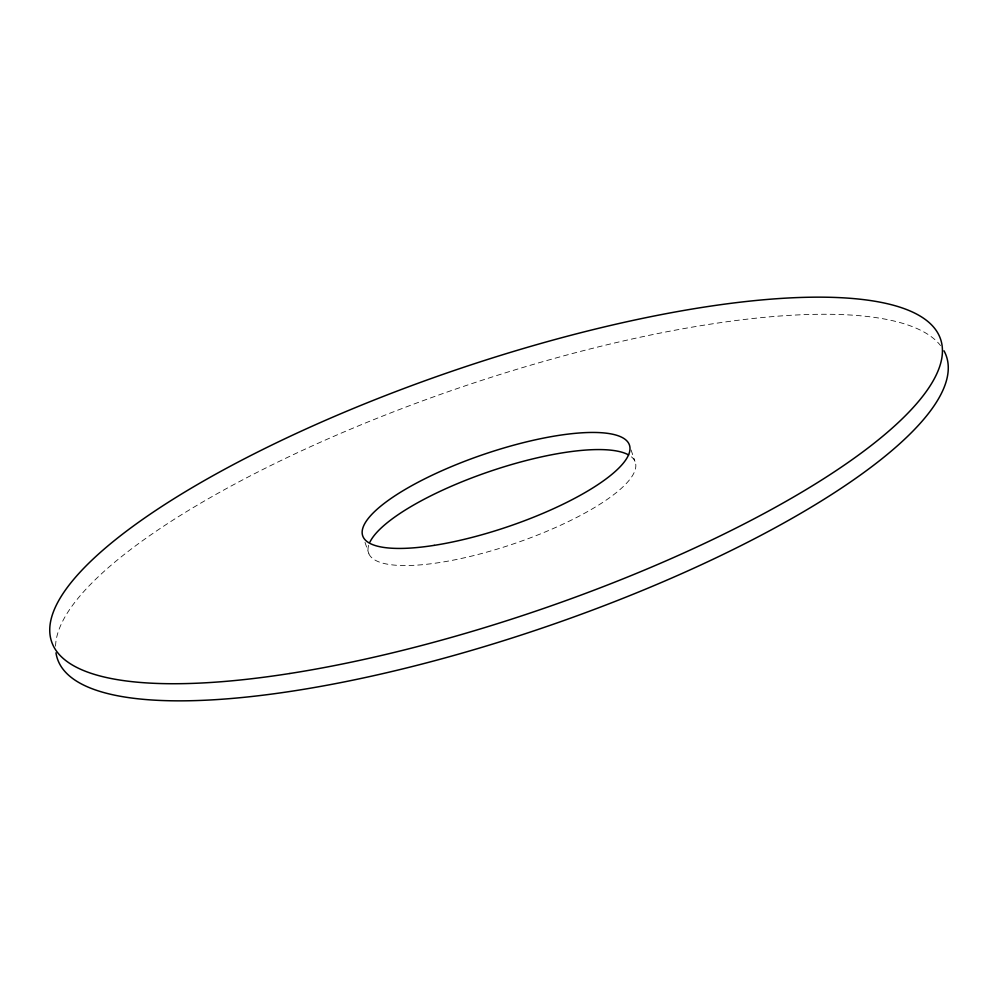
<?xml version="1.0" encoding="UTF-8"?>
<svg xmlns="http://www.w3.org/2000/svg" width="998" height="998" viewBox="0 0 998 998"><rect width="100%" height="100%" fill="white"/><g stroke="black" fill="none" stroke-linecap="round" stroke-linejoin="round"><path stroke-width="0.75" stroke-dasharray="4.99 3.74" d="M631.06 449.936L634.94 461.35M365.006 542.351L368.886 553.765M55.564 646.168A469.534 127.058 -18.8 0 1 462.149 386.875A469.534 127.058 -18.8 0 1 940.565 345.595M631.41 456.834A140.855 38.111 -18.8 0 1 512.485 544.222A140.855 38.111 -18.8 0 1 368.661 545.257"/><path stroke-width="1.5" d="M943.996 350.797A469.534 127.058 -18.8 0 1 542.438 627.979A469.534 127.058 -18.8 0 1 55.975 652.854M369.959 542.026A140.855 38.111 -18.8 0 1 491.34 470.894A140.855 38.111 -18.8 0 1 628.64 454.963M289.857 673.488A469.534 127.058 -18.8 0 0 942.025 345.146A469.534 127.058 -18.8 0 0 256.374 452.693A469.534 127.058 -18.8 0 0 289.857 673.488M434.217 545.357A140.855 38.111 -18.8 0 0 629.875 446.855A140.855 38.111 -18.8 0 0 424.175 479.115A140.855 38.111 -18.8 0 0 434.217 545.357"/></g></svg>
